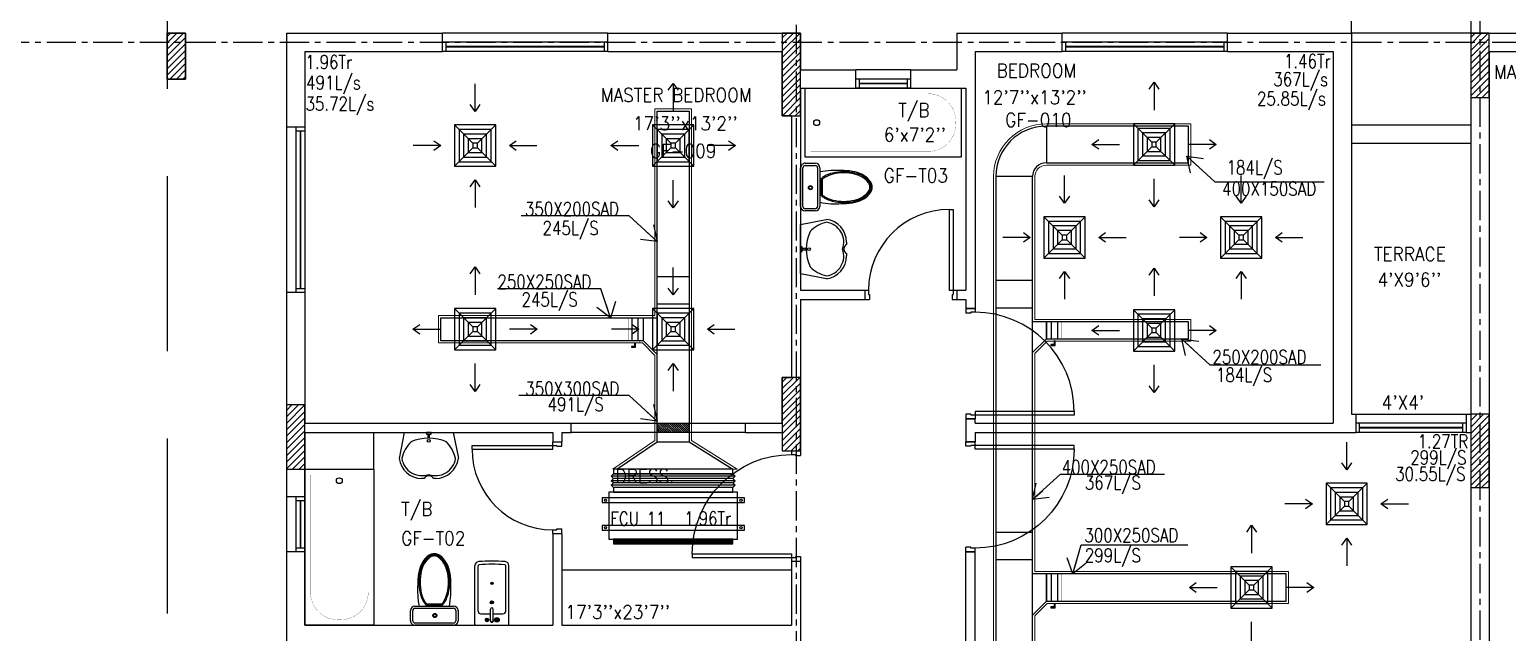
# Model space of a CAD drawing. Header units: millimetres. Extents: x -1288794 to 2153086, y -2701644 to -1335282.
# Drawn here: x 964963 to 981063, y -1480396 to -1473830 of the extents above; entities that cross this region are included whole.
import ezdxf

# ---------------------------------------------------------------- set-up
doc = ezdxf.new("R2010")
doc.units = ezdxf.units.MM
doc.header["$LTSCALE"] = 100
doc.linetypes.add('CENTER', pattern=[50.8, 31.75, -6.35, 6.35, -6.35])
doc.linetypes.add('DASHED2', pattern=[9.525, 6.35, -3.175])
for name, color, linetype in [('A-ANNO-TEXT', 8, 'Continuous'), ('A-DOOR', 4, 'Continuous'), ('A-FLOR-OVHD', 4, 'DASHED2'), ('A-FLOR-PFIX', 8, 'Continuous'), ('A-FLOR-SPCL', 8, 'Continuous'), ('A-GLAZ', 5, 'Continuous'), ('A-GRID', 253, 'CENTER'), ('A-WALL-FULL', 8, 'Continuous'), ('AC- VD', 5, 'Continuous'), ('AC-FD', 1, 'Continuous'), ('AC-SAD', 3, 'Continuous'), ('AC-SAD TEXT', 3, 'Continuous'), ('FCU-AC', 160, 'Continuous'), ('L1-E014-C22-VAC (08-08-2010)$0$ETA-AC-DAMPER', 4, 'Continuous'), ('RAD RIGHT', 1, 'Continuous'), ('S-COL- HACT.', 9, 'Continuous'), ('S-COL.', 8, 'Continuous'), ('SAD RIGHT', 3, 'Continuous')]:
    doc.layers.add(name, color=color, linetype=linetype)
doc.layers.add('INSULATION', color=1, linetype='Continuous', lineweight=5)
doc.styles.add('ROMANS', font='romans.shx', dxfattribs={"width": 0.8})
doc.styles.add('SIMPLEX', font='simplex.shx', dxfattribs={"width": 0.8})
doc.dimstyles.new('100 of DIM2', dxfattribs={"dimscale": 0, "dimtxt": 200, "dimasz": 150, "dimexe": 75, "dimexo": 200, "dimgap": 75, "dimtad": 1, "dimdec": 0, "dimrnd": 5, "dimzin": 0, "dimdsep": 46, "dimtxsty": 'ROMANS', "dimblk": 'ARCHTICK', "dimcen": 100, "dimclrd": 94, "dimclre": 94, "dimclrt": 2, "dimadec": 0, "dimazin": 0, "dimtfac": 1, "dimtdec": 0, "dimtofl": 0, "dimtmove": 2, "dimatfit": 3, "dimldrblk": 'OPEN90', "dimfxl": 75, "dimtolj": 1, "dimtzin": 0, "dimarcsym": 0})
pattern_1 = [(45, (2089817.725, -1109556.65), (-35.355339, 35.355339), [])]

# ---------------------------------------------------------------- blocks, each defined once
blk = doc.blocks.new('D-120-R1')
for p, q in [((-80, 1180), (-40, 1180)), ((-80, 1180), (-80, 100)), ((-40, 1180), (-40, 55)), ((-1200, 100), (-1160, 100)), ((-1200, 100), (-1200, 0)), ((-1160, 100), (-1160, 55)), ((-1160, 55), (-1150, 55)), ((-1150, 55), (-1150, 0)), ((-80, 100), (0, 100)), ((-50, 55), (-40, 55)), ((-50, 55), (-50, 0)), ((-50, 0), (0, 0)), ((0, 100), (0, 0)), ((-1200, 0), (-1150, 0))]:
    blk.add_line(p, q)
at = {"linetype": 'Continuous'}
blk.add_arc((-80, 100), 1080, 90, 180, dxfattribs=at)
blk = doc.blocks.new('D-100-R1')
for p, q in [((-80, 980), (-80, 100)), ((-80, 980), (-40, 980)), ((-40, 980), (-40, 55)), ((-1000, 100), (-1000, 0)), ((-1000, 100), (-960, 100)), ((-960, 100), (-960, 55)), ((-960, 55), (-950, 55)), ((-950, 55), (-950, 0)), ((-80, 100), (0, 100)), ((-50, 55), (-50, 0)), ((-50, 55), (-40, 55)), ((-50, 0), (0, 0)), ((0, 100), (0, 0)), ((-1000, 0), (-950, 0))]:
    blk.add_line(p, q)
at = {"linetype": 'Continuous'}
blk.add_arc((-80, 100), 880, 90, 180, dxfattribs=at)
blk = doc.blocks.new('W-60')
for p, q in [((600, 100), (0, 100)), ((600, 0), (0, 0)), ((40, 0), (40, 100)), ((560, 100), (560, 0))]:
    blk.add_line(p, q)
at = {"linetype": 'Continuous'}
for p, q in [((560, 53), (40, 53)), ((560, 47), (40, 47))]:
    blk.add_line(p, q, dxfattribs=at)
blk = doc.blocks.new('BIDET-1')
for p, q in [((175, 0), (-175, 0)), ((-185, -10), (-185, -649)), ((-150, -155), (-150, -649)), ((-15, -125), (-120, -125)), ((-39, -59), (-69, -59)), ((-54, -44), (-54, -74)), ((-15, -54), (-15, -174)), ((15, -54), (15, -174)), ((120, -125), (15, -125)), ((39, -59), (69, -59)), ((54, -44), (54, -74)), ((150, -155), (150, -649)), ((185, -10), (185, -649)), ((12, -250), (-12, -250)), ((-9, -259), (9, -241)), ((-9, -241), (9, -259)), ((0, -238), (0, -262))]:
    blk.add_line(p, q)
for centre, radius in [((-54, -59), 25), ((-54, -59), 20), ((-54, -59), 15.2), ((-54, -59), 10.2), ((54, -59), 20), ((54, -59), 15.2), ((54, -59), 10.2), ((0, -250), 17.5), ((0, -250), 12.5), ((0, -457), 12.5), ((0, -457), 10)]:
    blk.add_circle(centre, radius)
for centre, radius, start, end in [((-175, -10), 10, 90, 180), ((175, -10), 10, 0, 90), ((-120, -155), 30, 90, 180), ((0, -54), 20, 318.5904, 221.4096), ((0, -54), 15, 0, 180), ((120, -155), 30, 0, 90), ((0, -174), 15, 180, 0), ((-140, -649), 45, 180, 265.2062), ((-140, -649), 10, 180, 265.2062), ((0, 1020), 1720, 265.2062, 274.7938), ((0, 1020), 1685, 265.2062, 274.7938), ((140, -649), 10, 274.7938, 0), ((140, -649), 45, 274.7938, 0)]:
    blk.add_arc(centre, radius, start, end)
blk = doc.blocks.new('WC-1')
for p, q in [((-210, 0), (210, 0)), ((-260, -160), (-260, -50)), ((-235, -160), (-235, -50)), ((-210, -25), (210, -25)), ((235, -50), (235, -160)), ((260, -50), (260, -160)), ((210, -185), (-210, -185)), ((210, -210), (-210, -210)), ((91, -223), (-91, -223)), ((86, -235), (-86, -235))]:
    blk.add_line(p, q)
for radius in [22.1, 17.1]:
    blk.add_circle((-6, -107), radius)
for centre, radius, start, end in [((-210, -50), 50, 90, 180), ((-210, -160), 50, 180, 270), ((-210, -50), 25, 90, 180), ((-210, -160), 25, 180, 270), ((210, -50), 50, 360, 90), ((210, -50), 25, 360, 90), ((210, -160), 25, 270, 360), ((210, -160), 50, 270, 360), ((722, -383), 904, 168.9529, 184.0632), ((178, -428), 341, 149.8586, 166.4766), ((178, -428), 328, 149.8586, 166.4766), ((69, -365), 214, 138.4152, 149.8586), ((69, -365), 201, 139.9943, 149.8586), ((-69, -365), 201, 30.1414, 40.0057), ((-69, -365), 214, 30.1414, 41.5848), ((-178, -428), 328, 13.5234, 30.1414), ((-178, -428), 341, 13.5234, 30.1414), ((352, -470), 532, 177.5541, 180), ((352, -470), 532, 180, 193.5234), ((352, -470), 520, 166.4766, 180), ((352, -470), 520, 180, 193.5234), ((352, -470), 507, 166.4766, 180), ((352, -470), 507, 180, 193.5234), ((-352, -470), 507, 360, 13.5234), ((-352, -470), 507, 346.4766, 360), ((-352, -470), 520, 360, 13.5234), ((-352, -470), 520, 346.4766, 360), ((-352, -470), 532, 346.4766, 360), ((-352, -470), 532, 360, 2.4459), ((178, -512), 353, 193.5234, 210.1414), ((178, -512), 341, 193.5234, 210.1414), ((178, -512), 328, 193.5234, 210.1414), ((-178, -512), 328, 329.8586, 346.4766), ((-178, -512), 341, 329.8586, 346.4766), ((-178, -512), 353, 329.8586, 346.4766), ((69, -575), 226, 210.1414, 234.4972), ((69, -575), 214, 210.1414, 234.4972), ((69, -575), 201, 210.1414, 234.4972), ((0, -672), 108, 234.4972, 270), ((0, -672), 95.9, 234.4972, 270), ((0, -672), 83.4, 234.4972, 270), ((0, -672), 83.4, 270, 305.5028), ((0, -672), 95.9, 270, 305.5028), ((0, -672), 108, 270, 305.5028), ((-69, -575), 201, 305.5028, 329.8586), ((-69, -575), 214, 305.5028, 329.8586), ((-69, -575), 226, 305.5028, 329.8586)]:
    blk.add_arc(centre, radius, start, end)
at = {"linetype": 'Continuous', "ltscale": 50}
blk.add_arc((-722, -383), 904, 355.9368, 11.0471, dxfattribs=at)
blk = doc.blocks.new('LAV-4')
for p, q in [((-266, 0), (-322, -283)), ((-266, 0), (268, 0)), ((268, 0), (324, -280)), ((-48, -500), (-75, -500)), ((75, -500), (50, -500))]:
    blk.add_line(p, q)
for points in [[(-25, 0), (-25, -18), (25, -18), (25, 0)], [(-9, -20), (-9, -57), (8, -57), (8, -20)]]:
    blk.add_lwpolyline(points, close=True)
blk.add_circle((0, -91), 15.4)
for centre, radius, start, end in [((74, -366), 375, 135.3333, 167.1432), ((0, -539), 477, 66.1261, 113.874), ((-74, -366), 375, 12.5199, 44.6667), ((-75, -250), 250, 187.6784, 270), ((-75, -250), 220, 188.5814, 289.9523), ((75, -250), 220, 250.0878, 350.8515), ((75, -250), 250, 270, 353.0121), ((1, -527), 55.9, 28.7827, 151.2173), ((50, -499), 0, 238.1883, 0)]:
    blk.add_arc(centre, radius, start, end)
blk = doc.blocks.new('BT-2')
blk.add_lwpolyline([(0, 750), (1700, 750), (1700, 0), (0, 0)], close=True)
at = {"const_width": 2}
blk.add_lwpolyline([(60, 690), (1340, 690, -0.414214), (1640, 390), (1640, 360, -0.414214), (1340, 60), (60, 60)], format="xyb", close=True, dxfattribs=at)
blk.add_circle((125, 375), 31.9)
blk = doc.blocks.new('W-180')
for p, q in [((1800, 100), (0, 100)), ((1800, 0), (0, 0)), ((40, 0), (40, 100)), ((1760, 100), (1760, 0))]:
    blk.add_line(p, q)
at = {"linetype": 'Continuous'}
for p, q in [((1760, 53), (40, 53)), ((1760, 47), (40, 47))]:
    blk.add_line(p, q, dxfattribs=at)
blk = doc.blocks.new('W-120')
for p, q in [((1200, 100), (0, 100)), ((1200, 0), (0, 0)), ((40, 0), (40, 100)), ((1160, 100), (1160, 0))]:
    blk.add_line(p, q)
at = {"linetype": 'Continuous'}
for p, q in [((1160, 53), (40, 53)), ((1160, 47), (40, 47))]:
    blk.add_line(p, q, dxfattribs=at)
blk = doc.blocks.new('_ArchTick')
at = {"color": 0, "linetype": 'ByBlock', "const_width": 0.15}
blk.add_lwpolyline([(-0.5, -0.5), (0.5, 0.5)], dxfattribs=at)
blk = doc.blocks.new('fcu 2 tr')
h = blk.add_hatch()
h.set_pattern_fill('NET', color=3)
h.paths.add_polyline_path([(80954, -1588493), (79654, -1588493), (79654, -1588543), (80954, -1588543)])
at = {"layer": 'FCU-AC'}
for p, q in [((79654, -1587780), (79629, -1587805)), ((80954, -1587780), (79654, -1587780)), ((80954, -1587780), (80979, -1587805)), ((80979, -1587805), (79629, -1587805)), ((79654, -1587830), (79629, -1587805)), ((79654, -1587830), (79629, -1587855)), ((80979, -1587855), (79629, -1587855)), ((79654, -1587880), (79629, -1587855)), ((79654, -1587880), (79629, -1587905)), ((80979, -1587905), (79629, -1587905)), ((79654, -1587930), (79629, -1587905)), ((80954, -1587830), (79654, -1587830)), ((80954, -1587830), (79654, -1587830)), ((80954, -1587880), (79654, -1587880)), ((80954, -1587880), (79654, -1587880)), ((80954, -1587830), (80979, -1587805)), ((80954, -1587830), (80979, -1587855)), ((80954, -1587880), (80979, -1587855)), ((80954, -1587880), (80979, -1587905)), ((80954, -1587930), (80979, -1587905))]:
    blk.add_line(p, q, dxfattribs=at)
at = {"layer": 'FCU-AC', "color": 1}
for p, q in [((80954, -1587730), (79654, -1587730)), ((79654, -1587730), (79654, -1587780)), ((79654, -1587780), (80954, -1587780)), ((80954, -1587780), (80954, -1587730)), ((80954, -1587930), (79654, -1587930)), ((79654, -1587930), (79654, -1587980)), ((80954, -1587980), (80954, -1587930)), ((79654, -1587980), (80954, -1587980))]:
    blk.add_line(p, q, dxfattribs=at)
at = {"layer": 'FCU-AC', "color": 6}
for points in [[(79529, -1588093), (81079, -1588093), (81079, -1588043), (79529, -1588043)], [(79529, -1588393), (81079, -1588393), (81079, -1588343), (79529, -1588343)]]:
    blk.add_lwpolyline(points, close=True, dxfattribs=at)
at = {"layer": 'FCU-AC'}
blk.add_lwpolyline([(79604, -1588493), (81004, -1588493), (81004, -1587980), (79604, -1587980)], close=True, dxfattribs=at)
at = {"layer": 'FCU-AC', "color": 3}
blk.add_lwpolyline([(79654, -1588543), (80954, -1588543), (80954, -1588493), (79654, -1588493)], close=True, dxfattribs=at)
at = {"layer": 'FCU-AC', "color": 6}
for centre in [(79566, -1588068), (81041, -1588068), (79566, -1588368), (81041, -1588368)]:
    blk.add_circle(centre, 12.5, dxfattribs=at)
blk = doc.blocks.new('*U265')
at = {"layer": 'L1-E014-C22-VAC (08-08-2010)$0$ETA-AC-DAMPER', "color": 5}
for p, q in [((-33, 0), (-33, 250)), ((33, 0), (33, 250))]:
    blk.add_line(p, q, dxfattribs=at)
for points, const_width in [([(-91, 250), (91, 250)], 1.82), ([(0, 0), (0, 264)], 1.5), ([(-91, 0), (91, 0)], 1.82), ([(-48, 0), (-48, -20), (48, -20), (48, 0)], 1.5)]:
    blk.add_lwpolyline(points, dxfattribs=dict(at, const_width=const_width))
at = {"layer": 'L1-E014-C22-VAC (08-08-2010)$0$ETA-AC-DAMPER', "color": 5, "const_width": 1.82}
blk.add_lwpolyline([(75, 250), (75, 0), (-75, 0), (-75, 250)], close=True, dxfattribs=at)
at = {"layer": 'L1-E014-C22-VAC (08-08-2010)$0$ETA-AC-DAMPER', "color": 5}
blk.add_lwpolyline([(6, -20), (6, -62), (40, -62), (40, -72), (-6, -72), (-6, -20)], dxfattribs=at)
blk = doc.blocks.new('*U266')
at = {"layer": 'L1-E014-C22-VAC (08-08-2010)$0$ETA-AC-DAMPER', "color": 5}
for p, q in [((-33, 0), (-33, 300)), ((33, 0), (33, 300))]:
    blk.add_line(p, q, dxfattribs=at)
for points, const_width in [([(-91, 300), (91, 300)], 1.82), ([(0, 0), (0, 314)], 1.5), ([(-91, 0), (91, 0)], 1.82), ([(-48, 0), (-48, -20), (48, -20), (48, 0)], 1.5)]:
    blk.add_lwpolyline(points, dxfattribs=dict(at, const_width=const_width))
at = {"layer": 'L1-E014-C22-VAC (08-08-2010)$0$ETA-AC-DAMPER', "color": 5, "const_width": 1.82}
blk.add_lwpolyline([(75, 300), (75, 0), (-75, 0), (-75, 300)], close=True, dxfattribs=at)
at = {"layer": 'L1-E014-C22-VAC (08-08-2010)$0$ETA-AC-DAMPER', "color": 5}
blk.add_lwpolyline([(6, -20), (6, -62), (40, -62), (40, -72), (-6, -72), (-6, -20)], dxfattribs=at)
blk = doc.blocks.new('*U600')
at = {"layer": 'L1-E014-C22-VAC (08-08-2010)$0$ETA-AC-DAMPER', "color": 5}
for p, q in [((-33, 0), (-33, 184)), ((33, 0), (33, 184))]:
    blk.add_line(p, q, dxfattribs=at)
for points, const_width in [([(-91, 184), (91, 184)], 1.82), ([(0, 0), (0, 198)], 1.5), ([(-91, 0), (91, 0)], 1.82), ([(-48, 0), (-48, -20), (48, -20), (48, 0)], 1.5)]:
    blk.add_lwpolyline(points, dxfattribs=dict(at, const_width=const_width))
at = {"layer": 'L1-E014-C22-VAC (08-08-2010)$0$ETA-AC-DAMPER', "color": 5, "const_width": 1.82}
blk.add_lwpolyline([(75, 184), (75, 0), (-75, 0), (-75, 184)], close=True, dxfattribs=at)
at = {"layer": 'L1-E014-C22-VAC (08-08-2010)$0$ETA-AC-DAMPER', "color": 5}
blk.add_lwpolyline([(6, -20), (6, -62), (40, -62), (40, -72), (-6, -72), (-6, -20)], dxfattribs=at)
blk = doc.blocks.new('SD RIGHT')
at = {"layer": 'SAD RIGHT'}
for p, q in [((-225, 225), (-25, 25)), ((225, 225), (25, 25)), ((-25, -25), (-225, -225)), ((225, -225), (25, -25))]:
    blk.add_line(p, q, dxfattribs=at)
for points in [[(-225, -225), (225, -225), (225, 225), (-225, 225)], [(-175, -175), (175, -175), (175, 175), (-175, 175)], [(-125, -125), (125, -125), (125, 125), (-125, 125)], [(-75, -75), (75, -75), (75, 75), (-75, 75)], [(-25, -25), (25, -25), (25, 25), (-25, 25)]]:
    blk.add_lwpolyline(points, close=True, dxfattribs=at)
for points in [[(0, 678), (0, 375)], [(-678, 0), (-375, 0)], [(678, 0), (375, 0)], [(0, -678), (0, -375)]]:
    blk.add_leader(points, dimstyle='100 of DIM2', override={"dimscale": 1, "dimasz": 75, "dimtad": 0, "dimclrd": 256, "dimfxl": 0.2}, dxfattribs=at)
blk = doc.blocks.new('RAD RIGHT CENTER')
at = {"layer": 'RAD RIGHT'}
for p, q in [((-225, 225), (-25, 25)), ((225, 225), (25, 25)), ((-25, -25), (-225, -225)), ((25, -25), (225, -225))]:
    blk.add_line(p, q, dxfattribs=at)
for points in [[(-225, -225), (225, -225), (225, 225), (-225, 225)], [(-175, -175), (175, -175), (175, 175), (-175, 175)], [(-125, -125), (125, -125), (125, 125), (-125, 125)], [(-75, -75), (75, -75), (75, 75), (-75, 75)], [(-25, -25), (25, -25), (25, 25), (-25, 25)]]:
    blk.add_lwpolyline(points, close=True, dxfattribs=at)
for points in [[(0, 373), (0, 673)], [(-373, 0), (-673, 0)], [(373, 0), (673, 0)], [(0, -373), (0, -673)]]:
    blk.add_leader(points, dimstyle='100 of DIM2', override={"dimscale": 1, "dimasz": 75, "dimtad": 0, "dimclrd": 1, "dimfxl": 0.2}, dxfattribs=at)

msp = doc.modelspace()

# ---------------------------------------------------------------- hatches: boundary and pattern name
at = {"layer": 'AC-FD', "linetype": 'ByBlock'}
h = msp.add_hatch(dxfattribs=at)
h.set_pattern_fill('ANSI31', color=256, scale=5, angle=90, style=0)
h.set_pattern_definition([(135, (-619655.736, -1540158.635), (-11.22532015, -11.22532015), [])])
h.paths.add_polyline_path([(972149.3, -1478218.6), (972149.3, -1478118.6), (971799.3, -1478118.6), (971799.3, -1478218.6)])
at = {"layer": 'S-COL- HACT.', "linetype": 'Continuous', "ltscale": 3}
h = msp.add_hatch(dxfattribs=at)
h.set_pattern_fill('ANSI31', color=256, scale=400, style=0)
h.set_pattern_definition(pattern_1)
h.paths.add_polyline_path([(966662.5, -1474368.6), (966662.5, -1473868.6), (966462.5, -1473868.6), (966462.5, -1474368.6)])
h = msp.add_hatch(dxfattribs=at)
h.set_pattern_fill('ANSI31', color=256, scale=400, style=0)
h.set_pattern_definition(pattern_1)
h.paths.add_polyline_path([(973362.5, -1474768.6), (973362.5, -1473868.6), (973162.5, -1473868.6), (973162.5, -1474768.6)])
h = msp.add_hatch(dxfattribs=at)
h.set_pattern_fill('ANSI31', color=256, scale=400, style=0)
h.set_pattern_definition(pattern_1)
h.paths.add_polyline_path([(980662.5, -1473868.6), (980662.5, -1474568.6), (980862.5, -1474568.6), (980862.5, -1473868.6)])
h = msp.add_hatch(dxfattribs=at)
h.set_pattern_fill('ANSI31', color=256, scale=400, style=0)
h.set_pattern_definition(pattern_1)
h.paths.add_polyline_path([(973362.5, -1478418.6), (973362.5, -1477618.6), (973162.5, -1477618.6), (973162.5, -1478418.6)])
h = msp.add_hatch(dxfattribs=at)
h.set_pattern_fill('ANSI31', color=256, scale=400, style=0)
h.set_pattern_definition(pattern_1)
h.paths.add_polyline_path([(967762.5, -1477918.6), (967762.5, -1478618.6), (967962.5, -1478618.6), (967962.5, -1477918.6)])
h = msp.add_hatch(dxfattribs=at)
h.set_pattern_fill('ANSI31', color=256, scale=400, style=0)
h.set_pattern_definition(pattern_1)
h.paths.add_polyline_path([(980862.5, -1478818.6), (980862.5, -1478018.6), (980662.5, -1478018.6), (980662.5, -1478818.6)])

# ---------------------------------------------------------------- linework, layer by layer
for p, q in [((967962.5, -1478118.6), (970599.1, -1478118.6)), ((973262.5, -1479718.6), (970762.5, -1479718.6)), ((970762.5, -1480318.6), (973262.5, -1480318.6))]:
    msp.add_line(p, q)
at = {"layer": 'A-FLOR-OVHD', "linetype": 'Continuous', "ltscale": 3}
for p, q in [((970862.5, -1478118.6), (972762.5, -1478118.6)), ((972762.5, -1478218.6), (970862.5, -1478218.6))]:
    msp.add_line(p, q, dxfattribs=at)
at = {"layer": 'A-FLOR-OVHD', "ltscale": 3}
msp.add_lwpolyline([(989062.5, -1472568.6), (980662.5, -1472568.6), (980662.5, -1473868.6), (979362.5, -1473868.6), (979362.5, -1472568.6), (975062.5, -1472568.6), (975062.5, -1472968.6), (973362.5, -1472968.6), (973362.5, -1472568.6), (966462.5, -1472568.6), (966462.5, -1482218.6), (965462.5, -1482218.6), (965462.5, -1486718.6)], dxfattribs=at)
at = {"layer": 'A-FLOR-PFIX', "ltscale": 3}
msp.add_line((968712.5, -1478618.6), (968712.5, -1478218.6), dxfattribs=at)
at = {"layer": 'A-FLOR-SPCL', "ltscale": 3}
for p, q in [((979362.5, -1474868.6), (980662.5, -1474868.6)), ((979362.5, -1475068.6), (980662.5, -1475068.6))]:
    msp.add_line(p, q, dxfattribs=at)
at = {"layer": 'A-GLAZ', "ltscale": 3}
for p, q in [((971262.5, -1473868.6), (969462.5, -1473868.6)), ((978012.5, -1473868.6), (976212.5, -1473868.6)), ((974562.5, -1474268.6), (973962.5, -1474268.6)), ((967762.5, -1474893.6), (967762.5, -1476693.6)), ((979412.5, -1478018.6), (980612.5, -1478018.6)), ((967762.5, -1478918.6), (967762.5, -1479518.6))]:
    msp.add_line(p, q, dxfattribs=at)
at = {"layer": 'A-GRID', "ltscale": 0.1}
for p, q in [((973312.5, -1465142.6), (973312.5, -1513277)), ((980762.5, -1466442.6), (980762.5, -1514577)), ((956005.3, -1473968.6), (999544.9, -1473968.6))]:
    msp.add_line(p, q, dxfattribs=at)
at = {"layer": 'A-WALL-FULL', "ltscale": 3}
for p, q in [((967762.5, -1473868.6), (969462.5, -1473868.6)), ((967762.5, -1473868.6), (967762.5, -1474893.6)), ((969462.5, -1474068.6), (969462.5, -1473868.6)), ((971262.5, -1473868.6), (973362.5, -1473868.6)), ((971262.5, -1474068.6), (971262.5, -1473868.6)), ((973362.5, -1473868.6), (973362.5, -1474268.6)), ((975062.5, -1473868.6), (976212.5, -1473868.6)), ((975062.5, -1473868.6), (975062.5, -1474268.6)), ((976212.5, -1474068.6), (976212.5, -1473868.6)), ((978012.5, -1473868.6), (979362.5, -1473868.6)), ((978012.5, -1474068.6), (978012.5, -1473868.6)), ((979362.5, -1473868.6), (979362.5, -1478018.6)), ((980662.5, -1473868.6), (981262.5, -1473868.6)), ((980662.5, -1473868.6), (980662.5, -1478018.6)), ((967962.5, -1474068.6), (969462.5, -1474068.6)), ((967962.5, -1474068.6), (967962.5, -1474893.6)), ((971262.5, -1474068.6), (973162.5, -1474068.6)), ((975262.5, -1474068.6), (976212.5, -1474068.6)), ((975262.5, -1474068.6), (975262.5, -1476868.6)), ((978012.5, -1474068.6), (979162.5, -1474068.6)), ((979162.5, -1474068.6), (979162.5, -1478118.6)), ((980862.5, -1474068.6), (981262.5, -1474068.6)), ((980862.5, -1474068.6), (980862.5, -1481268.6)), ((973362.5, -1474268.6), (973962.5, -1474268.6)), ((973962.5, -1474468.6), (973962.5, -1474268.6)), ((974562.5, -1474268.6), (975062.5, -1474268.6)), ((974562.5, -1474468.6), (974562.5, -1474268.6)), ((973362.5, -1474468.6), (973962.5, -1474468.6)), ((973362.5, -1474468.6), (973362.5, -1476668.6)), ((974562.5, -1474468.6), (975162.5, -1474468.6)), ((975162.5, -1474468.6), (975162.5, -1476668.6)), ((967962.5, -1474893.6), (967762.5, -1474893.6)), ((973262.5, -1474768.6), (973262.5, -1477618.6)), ((973362.5, -1476668.6), (974062.5, -1476668.6)), ((974062.5, -1476668.6), (974062.5, -1476768.6)), ((975062.5, -1476668.6), (975062.5, -1476768.6)), ((975062.5, -1476668.6), (975162.5, -1476668.6)), ((967762.5, -1476693.6), (967762.5, -1478918.6)), ((967962.5, -1476693.6), (967762.5, -1476693.6)), ((967962.5, -1476693.6), (967962.5, -1478118.6)), ((973362.5, -1476768.6), (974062.5, -1476768.6)), ((973362.5, -1476768.6), (973362.5, -1478418.6)), ((975062.5, -1476768.6), (975162.5, -1476768.6)), ((975162.5, -1476768.6), (975162.5, -1476868.6)), ((975162.5, -1476868.6), (975262.5, -1476868.6)), ((967962.5, -1478118.6), (970862.5, -1478118.6)), ((970862.5, -1478218.6), (970862.5, -1478118.6)), ((972762.5, -1478118.6), (973162.5, -1478118.6)), ((972762.5, -1478218.6), (972762.5, -1478118.6)), ((975162.5, -1478068.6), (975162.5, -1478318.6)), ((975162.5, -1478068.6), (975262.5, -1478068.6)), ((975262.5, -1478118.6), (975262.5, -1478068.6)), ((975262.5, -1478118.6), (979162.5, -1478118.6)), ((979362.5, -1478018.6), (979412.5, -1478018.6)), ((979412.5, -1478018.6), (979412.5, -1478218.6)), ((980612.5, -1478018.6), (980662.5, -1478018.6)), ((980612.5, -1478018.6), (980612.5, -1478218.6)), ((967962.5, -1478218.6), (970662.5, -1478218.6)), ((967962.5, -1478218.6), (967962.5, -1478918.6)), ((970662.5, -1478218.6), (970662.5, -1478318.6)), ((970762.5, -1478218.6), (970862.5, -1478218.6)), ((970762.5, -1478218.6), (970762.5, -1478318.6)), ((972762.5, -1478218.6), (973162.5, -1478218.6)), ((975262.5, -1478218.6), (979412.5, -1478218.6)), ((975262.5, -1478218.6), (975262.5, -1478318.6)), ((980612.5, -1478218.6), (980662.5, -1478218.6)), ((980662.5, -1478218.6), (980662.5, -1481518.6)), ((970662.5, -1478318.6), (970762.5, -1478318.6)), ((973262.5, -1478418.6), (973362.5, -1478418.6)), ((975162.5, -1478318.6), (975262.5, -1478318.6)), ((967962.5, -1478918.6), (967762.5, -1478918.6)), ((970662.5, -1479318.6), (970762.5, -1479318.6)), ((970662.5, -1479318.6), (970662.5, -1480318.6)), ((970762.5, -1479318.6), (970762.5, -1480318.6)), ((967762.5, -1479518.6), (967762.5, -1480218.6)), ((967962.5, -1479518.6), (967762.5, -1479518.6)), ((967962.5, -1479518.6), (967962.5, -1480318.6)), ((975162.5, -1479518.6), (975262.5, -1479518.6)), ((975162.5, -1481518.6), (975162.5, -1479518.6)), ((975262.5, -1481518.6), (975262.5, -1479518.6)), ((973262.5, -1479618.6), (973362.5, -1479618.6)), ((973262.5, -1479618.6), (973262.5, -1480318.6)), ((973362.5, -1479618.6), (973362.5, -1481518.6)), ((967762.5, -1480218.6), (967762.5, -1480218.6)), ((967762.5, -1480218.6), (967762.5, -1481468.6)), ((967962.5, -1480318.6), (970662.5, -1480318.6))]:
    msp.add_line(p, q, dxfattribs=at)
at = {"layer": 'A-WALL-FULL', "linetype": 'Continuous', "ltscale": 3}
for p, q in [((973162.5, -1474768.6), (973162.5, -1474068.6)), ((973262.5, -1474768.6), (973162.5, -1474768.6)), ((973162.5, -1478118.6), (973162.5, -1477618.6)), ((973162.5, -1477618.6), (973262.5, -1477618.6)), ((973162.5, -1478218.6), (973162.5, -1478418.6)), ((973162.5, -1478418.6), (973362.5, -1478418.6))]:
    msp.add_line(p, q, dxfattribs=at)
msp.add_lwpolyline([(966462.5, -1473868.6), (966662.5, -1473868.6), (966662.5, -1474368.6), (966462.5, -1474368.6)], close=True, dxfattribs=at)
at = {"layer": 'AC-FD', "linetype": 'ByBlock'}
msp.add_lwpolyline([(971799.3, -1478218.6), (971799.3, -1478118.6), (972149.3, -1478118.6), (972149.3, -1478218.6)], close=True, dxfattribs=at)
at = {"layer": 'AC-SAD'}
for p, q in [((971799.3, -1478318.6), (971799.3, -1474718.6)), ((971799.3, -1474718.6), (972149.3, -1474718.6)), ((972149.3, -1474718.6), (972149.3, -1478318.6)), ((976039.3, -1474881.1), (976039.3, -1475281.1)), ((977587.5, -1474881.1), (976039.3, -1474881.1)), ((977587.5, -1475281.1), (977587.5, -1474881.1)), ((976039.3, -1475281.1), (977587.5, -1475281.1)), ((975889.3, -1475431.1), (975489.3, -1475431.1)), ((975489.3, -1475431.1), (975489.3, -1481718.6)), ((975889.3, -1481718.6), (975889.3, -1475431.1)), ((971799.3, -1476518.6), (972149.3, -1476518.6)), ((975889.3, -1476564.1), (975489.3, -1476564.1)), ((971799.3, -1476818.6), (972149.3, -1476818.6)), ((969441.2, -1477218.6), (969441.2, -1476968.6)), ((969441.2, -1476968.6), (971799.3, -1476968.6)), ((971649.3, -1477218.6), (971649.3, -1476968.6)), ((975889.3, -1476864.1), (975489.3, -1476864.1)), ((977587.5, -1477014.1), (975889.3, -1477014.1)), ((976039.3, -1477198.1), (976039.3, -1477014.1)), ((977587.5, -1477198.1), (977587.5, -1477014.1)), ((971649.3, -1477218.6), (969441.2, -1477218.6)), ((971799.3, -1477368.6), (971649.3, -1477218.6)), ((975889.3, -1477348.1), (976039.3, -1477198.1)), ((976039.3, -1477198.1), (977587.5, -1477198.1)), ((971360.9, -1478618.6), (971799.3, -1478318.6)), ((971799.3, -1478318.6), (972149.3, -1478318.6)), ((972149.3, -1478318.6), (972624.3, -1478618.6)), ((975889.3, -1479306.9), (975489.3, -1479306.9)), ((975889.3, -1479606.9), (975489.3, -1479606.9)), ((978650.7, -1479756.9), (975889.3, -1479756.9)), ((976039.3, -1480056.9), (976039.3, -1479756.9)), ((978650.7, -1480056.9), (978650.7, -1479756.9)), ((975889.3, -1480206.9), (976039.3, -1480056.9)), ((976039.3, -1480056.9), (978650.7, -1480056.9))]:
    msp.add_line(p, q, dxfattribs=at)
for radius in [550, 150]:
    msp.add_arc((976039.3, -1475431.1), radius, 90, 180, dxfattribs=at)
at = {"layer": 'INSULATION'}
for p, q in [((971774.3, -1474693.6), (972174.3, -1474693.6)), ((971774.3, -1476943.6), (971774.3, -1474693.6)), ((972174.3, -1474693.6), (972174.3, -1478304.9)), ((977612.5, -1474856.1), (976039.3, -1474856.1)), ((977612.5, -1475306.1), (977612.5, -1474856.1)), ((976039.3, -1475306.1), (977612.5, -1475306.1)), ((975464.3, -1475431.1), (975464.3, -1481708.3)), ((975914.3, -1476989.1), (975914.3, -1475431.1)), ((969416.2, -1477243.6), (969416.2, -1476943.6)), ((969416.2, -1476943.6), (971774.3, -1476943.6)), ((977612.5, -1476989.1), (975914.3, -1476989.1)), ((977612.5, -1477223.1), (977612.5, -1476989.1)), ((971639, -1477243.6), (969416.2, -1477243.6)), ((971774.3, -1477379), (971639, -1477243.6)), ((975914.3, -1477358.5), (976049.6, -1477223.1)), ((976049.6, -1477223.1), (977612.5, -1477223.1)), ((971774.3, -1478305.4), (971774.3, -1477379)), ((975914.3, -1479731.9), (975914.3, -1477358.5)), ((971316.6, -1478618.6), (971774.3, -1478305.4)), ((972174.3, -1478304.9), (972671.2, -1478618.6)), ((971360.9, -1478618.6), (971316.6, -1478618.6)), ((972671.2, -1478618.6), (972624.3, -1478618.6)), ((978675.7, -1479731.9), (975914.3, -1479731.9)), ((978675.7, -1480081.9), (978675.7, -1479731.9)), ((975914.3, -1480217.2), (976049.6, -1480081.9)), ((975914.3, -1481708.3), (975914.3, -1480217.2)), ((976049.6, -1480081.9), (978675.7, -1480081.9))]:
    msp.add_line(p, q, dxfattribs=at)
for radius in [575, 125]:
    msp.add_arc((976039.3, -1475431.1), radius, 90, 180, dxfattribs=at)
at = {"layer": 'S-COL.', "linetype": 'Continuous', "ltscale": 3}
for points in [[(966662.5, -1474368.6), (966662.5, -1473868.6), (966462.5, -1473868.6), (966462.5, -1474368.6)], [(966662.5, -1474368.6), (966662.5, -1473868.6), (966462.5, -1473868.6), (966462.5, -1474368.6)], [(973362.5, -1474768.6), (973362.5, -1473868.6), (973162.5, -1473868.6), (973162.5, -1474768.6)], [(980662.5, -1473868.6), (980662.5, -1474568.6), (980862.5, -1474568.6), (980862.5, -1473868.6)], [(973362.5, -1478418.6), (973362.5, -1477618.6), (973162.5, -1477618.6), (973162.5, -1478418.6)], [(973362.5, -1478418.6), (973362.5, -1477618.6), (973162.5, -1477618.6), (973162.5, -1478418.6)], [(973362.5, -1478418.6), (973362.5, -1477618.6), (973162.5, -1477618.6), (973162.5, -1478418.6)], [(967762.5, -1477918.6), (967762.5, -1478618.6), (967962.5, -1478618.6), (967962.5, -1477918.6)], [(967762.5, -1477918.6), (967762.5, -1478618.6), (967962.5, -1478618.6), (967962.5, -1477918.6)], [(967762.5, -1477918.6), (967762.5, -1478618.6), (967962.5, -1478618.6), (967962.5, -1477918.6)], [(980862.5, -1478818.6), (980862.5, -1478018.6), (980662.5, -1478018.6), (980662.5, -1478818.6)], [(980862.5, -1478818.6), (980862.5, -1478018.6), (980662.5, -1478018.6), (980662.5, -1478818.6)], [(980862.5, -1478818.6), (980862.5, -1478018.6), (980662.5, -1478018.6), (980662.5, -1478818.6)]]:
    msp.add_lwpolyline(points, close=True, dxfattribs=at)

# ---------------------------------------------------------------- block references
at = {"layer": 'A-DOOR', "ltscale": 3}
msp.add_blockref('D-100-R1', (975062.5, -1476768.6), dxfattribs=at)
for name, p, rotation in [('D-120-R1', (975162.5, -1478068.6), 270), ('D-100-R1', (970762.5, -1478318.6), 90)]:
    msp.add_blockref(name, p, dxfattribs=dict(at, rotation=rotation))
at = {"layer": 'A-DOOR', "ltscale": 3, "xscale": -1}
for p, rotation in [((973362.5, -1479618.6), 90), ((975162.5, -1478318.6), 270)]:
    msp.add_blockref('D-120-R1', p, dxfattribs=dict(at, rotation=rotation))
at = {"layer": 'A-FLOR-PFIX', "ltscale": 3}
for name, p in [('BT-2', (973412.5, -1475218.6)), ('LAV-4', (969310.9, -1478218.6))]:
    msp.add_blockref(name, p, dxfattribs=at)
for name, p, rotation in [('WC-1', (973362.5, -1475545.7), 90), ('LAV-4', (973362.5, -1476220.8), 90), ('BT-2', (967962.5, -1478618.6), 270), ('WC-1', (969371.4, -1480318.6), 180), ('BIDET-1', (969999.6, -1480318.6), 180)]:
    msp.add_blockref(name, p, dxfattribs=dict(at, rotation=rotation))
at = {"layer": 'A-GLAZ', "ltscale": 3}
for name, p in [('W-180', (969462.5, -1474068.6)), ('W-180', (976212.5, -1474068.6)), ('W-60', (973962.5, -1474468.6)), ('W-120', (979412.5, -1478218.6))]:
    msp.add_blockref(name, p, dxfattribs=at)
at = {"layer": 'A-GLAZ', "ltscale": 3, "rotation": 90}
for name, p in [('W-180', (967962.5, -1476693.6)), ('W-60', (967962.5, -1479518.6))]:
    msp.add_blockref(name, p, dxfattribs=at)
at = {"layer": 'AC- VD', "xscale": -1}
for name, p in [('*U265', (971558.6, -1477218.6)), ('*U600', (976130, -1477198.1)), ('*U266', (976130, -1480056.9))]:
    msp.add_blockref(name, p, dxfattribs=at)
at = {"layer": 'FCU-AC'}
msp.add_blockref('fcu 2 tr', (891670.8, 109111.4), dxfattribs=at)
at = {"layer": 'RAD RIGHT'}
for p in [(969816.2, -1475093.6), (976237.5, -1476093.6), (978161.4, -1476093.6), (971974.3, -1477093.6), (979311.2, -1478996.6)]:
    msp.add_blockref('RAD RIGHT CENTER', p, dxfattribs=at)
at = {"layer": 'SAD RIGHT'}
for p in [(971974.3, -1475093.6), (977212.5, -1475081.1), (969816.2, -1477093.6), (977212.5, -1477106.1), (978275.7, -1479906.9)]:
    msp.add_blockref('SD RIGHT', p, dxfattribs=at)

# ---------------------------------------------------------------- texts
at = {"layer": 'A-ANNO-TEXT', "style": 'ROMANS', "width": 0.9}
for s, p in [('BEDROOM', (975497.2, -1474351.6)), ('MAJLES & DINING', (980916.5, -1474366.9)), ('MASTER BEDROOM', (971185.9, -1474617.1)), ("12'7''x13'2''", (975340.2, -1474642.1)), ('T/B', (974425.3, -1474782.3)), ('GF-010', (975590.8, -1474888.7)), ("17'3''x13'2''", (971535.5, -1474927.2)), ("6'x7'2''", (974267.9, -1475049.6)), ('GF-009', (971721.7, -1475226.1)), ('GF-T03', (974267.9, -1475494.6)), ('TERRACE', (979609.3, -1476350.2)), ("4'X9'6''", (979646.5, -1476629.5)), ("4'X4' ", (979691.5, -1477966.4)), ('DRESS.', (971345.7, -1478768.6)), ('T/B', (969010.3, -1479127.7)), ('GF-T02', (969010.3, -1479445.7)), ("17'3''x23'7''", (970799.6, -1480248.6))]:
    msp.add_text(s, height=150, dxfattribs=at).set_placement(p)
at = {"layer": 'AC-SAD TEXT', "style": 'SIMPLEX', "width": 0.8}
for s, p in [('1.96Tr', (967968.1, -1474258.5)), ('1.46Tr', (978627.9, -1474248.6)), ('367L/s', (978511.8, -1474445.5)), ('491L/s', (967975.4, -1474482)), ('35.72L/s', (967968.1, -1474712.7)), ('25.85L/s', (978334, -1474656.8)), ('184L/S', (978002.2, -1475407.5)), ('400X150SAD', (977954.5, -1475638.4)), ('350X200SAD', (970359.2, -1475859.3)), ('245L/S', (970550.7, -1476067)), ('250X250SAD', (970059.3, -1476652.4)), ('245L/S', (970322.2, -1476845.1)), ('250X200SAD', (977848.8, -1477470.9)), ('184L/S', (977887.5, -1477665.1)), ('350X300SAD', (970363.2, -1477815)), ('491L/S', (970605.7, -1477986.4)), ('1.27TR', (980084.1, -1478390.8)), ('299L/S', (980003.8, -1478566.2)), ('400X250SAD', (976206.4, -1478671.1)), ('30.55L/S', (979839, -1478744.6)), ('367L/S', (976458.8, -1478839.6)), ('FCU 11', (971289.3, -1479231.6)), ('1.96Tr', (972097.1, -1479228.6)), ('300X250SAD', (976453.6, -1479412.6)), ('299L/S', (976458.2, -1479631.4))]:
    msp.add_text(s, height=150, dxfattribs=at).set_placement(p)

# ---------------------------------------------------------------- leaders
at = {"layer": 'AC-SAD TEXT'}
for points in [[(977569.3, -1475209.8), (977874.5, -1475488.4), (979065.9, -1475488.4)], [(971799.3, -1476137.8), (971494.2, -1475859.3), (970317.3, -1475859.3)], [(971290.1, -1476968.6), (971187.2, -1476652.4), (970059.3, -1476652.4)], [(977516.7, -1477201.9), (977821.9, -1477480.5), (979029.9, -1477480.5)], [(971799.3, -1478093.6), (971494.2, -1477815), (970291, -1477815)], [(975889.3, -1478949.7), (976194.5, -1478671.1), (977326.4, -1478671.1)], [(976328.6, -1479756.9), (976418.6, -1479443.2), (977581.3, -1479443.2)]]:
    msp.add_leader(points, dimstyle='100 of DIM2', override={"dimscale": 1, "dimtad": 0, "dimfxl": 0.2}, dxfattribs=at)

doc.saveas('drawing.dxf')
